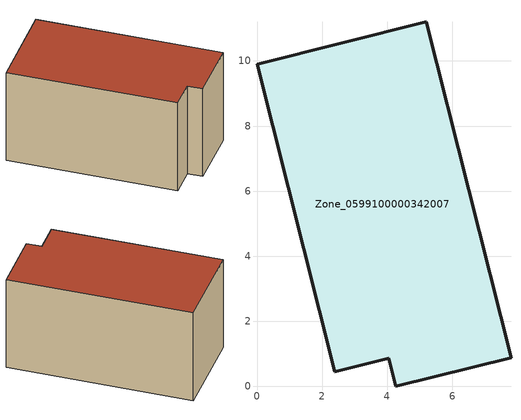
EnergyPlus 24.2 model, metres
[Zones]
Zone_0599100000342007
 floor ground (C_G): 4.04,0.87 2.39,0.45 0,9.9 5.2,11.21 7.8,0.89 4.26,0 z0
 wall outside (C_F): 5.2,11.21 0,9.9 2.39,0.45 4.04,0.87 4.26,0 7.8,0.89 5.2,11.21 z0:5.75
 roof outside (C_R): 4.26,0 7.8,0.89 5.2,11.21 0,9.9 2.39,0.45 4.04,0.87 z5.75
[BUILDING]
Pand.0599100000342007: North Axis=0; Terrain=City; Loads Convergence Tolerance Value=0.04; Temperature Convergence Tolerance Value=0.4; Solar Distribution=FullExterior; Maximum Number of Warmup Days=25; Minimum Number of Warmup Days=1
[Site:Location]
Rotterdam.The.Hague.AP_ZH_NLD Design_Conditions: Latitude=51.96; Longitude=4.45; Time Zone=1; Elevation=-4.5
[SITE:GROUNDTEMPERATURE:BUILDINGSURFACE]
18, 18, 18, 18, 18, 18, 18, 18, 18, 18, 18, 18
[MATERIAL] Thermal Absorptance=0.9; Solar Absorptance=0.7; Visible Absorptance=0.7
Name | Roughness | Thickness | Conductivity | Density | Specific Heat
G.TC.1992-2005 | MediumSmooth | 0.15 | 0.06 | 540 | 1210
F.TC.1992-2005 | Rough | 0.3 | 0.12 | 1920 | 840
R.TC.1992-2005 | MediumRough | 0.2 | 0.08 | 1500 | 1000
[CONSTRUCTION]
C_G: G.TC.1992-2005
C_F: F.TC.1992-2005
C_R: R.TC.1992-2005
[ZONE]
Zone_0599100000342007: Type=1; Multiplier=1; Ceiling Height=Autocalculate; Volume=Autocalculate; Floor Area=autocalculate; Part of Total Floor Area=Yes
[ZONEINFILTRATION:DESIGNFLOWRATE]
Infil_Zone_0599100000342007: Zone or ZoneList or Space or SpaceList=Zone_0599100000342007; Schedule=AlwaysOn; Design Flow Rate Calculation Method=Flow/Area; Flow Rate per Floor Area=0.0015; Constant Term Coefficient=1; Temperature Term Coefficient=0; Velocity Term Coefficient=0; Velocity Squared Term Coefficient=0
[HVACTEMPLATE:ZONE:IDEALLOADSAIRSYSTEM]
Zone_0599100000342007: Maximum Heating Supply Air Temperature=50; Minimum Cooling Supply Air Temperature=13; Maximum Heating Supply Air Humidity Ratio=0.0156; Minimum Cooling Supply Air Humidity Ratio=0.0077; Heating Limit=NoLimit; Cooling Limit=NoLimit; Dehumidification Control Type=ConstantSensibleHeatRatio; Cooling Sensible Heat Ratio=0.7; Dehumidification Setpoint=60; Humidification Control Type=None; Humidification Setpoint=30; Outdoor Air Method=None; Outdoor Air Flow Rate per Person=0.00944; Outdoor Air Flow Rate per Zone Floor Area=0; Outdoor Air Flow Rate per Zone=0; Demand Controlled Ventilation Type=None; Outdoor Air Economizer Type=NoEconomizer; Heat Recovery Type=None; Sensible Heat Recovery Effectiveness=0.7; Latent Heat Recovery Effectiveness=0.65
[ZONECONTROL:THERMOSTAT]
ThermostatControl_Zone_0599100000342007: Zone or ZoneList=Zone_0599100000342007; Control Type Schedule=DualSetpointControlType; Control 1=Thermostat_Zone_0599100000342007; Temperature Difference Between Cutout And Setpoint=0
[THERMOSTATSETPOINT:DUALSETPOINT]
Thermostat_Zone_0599100000342007: Heating Setpoint Temperature Schedule=HeatingSetpoint_Zone_0599100000342007; Cooling Setpoint Temperature Schedule=CoolingSetpoint_Zone_0599100000342007
[SCHEDULE:COMPACT]
HeatingSetpoint_Zone_0599100000342007: Through: 12/31, For: AllDays, Until: 24:00, 21
CoolingSetpoint_Zone_0599100000342007: Through: 12/31, For: AllDays, Until: 24:00, 24
DualSetpointControlType: Through: 12/31, For: AllDays, Until: 24:00, 4
AlwaysOn: Through: 12/31, For: AllDays, Until: 24:00, 1
